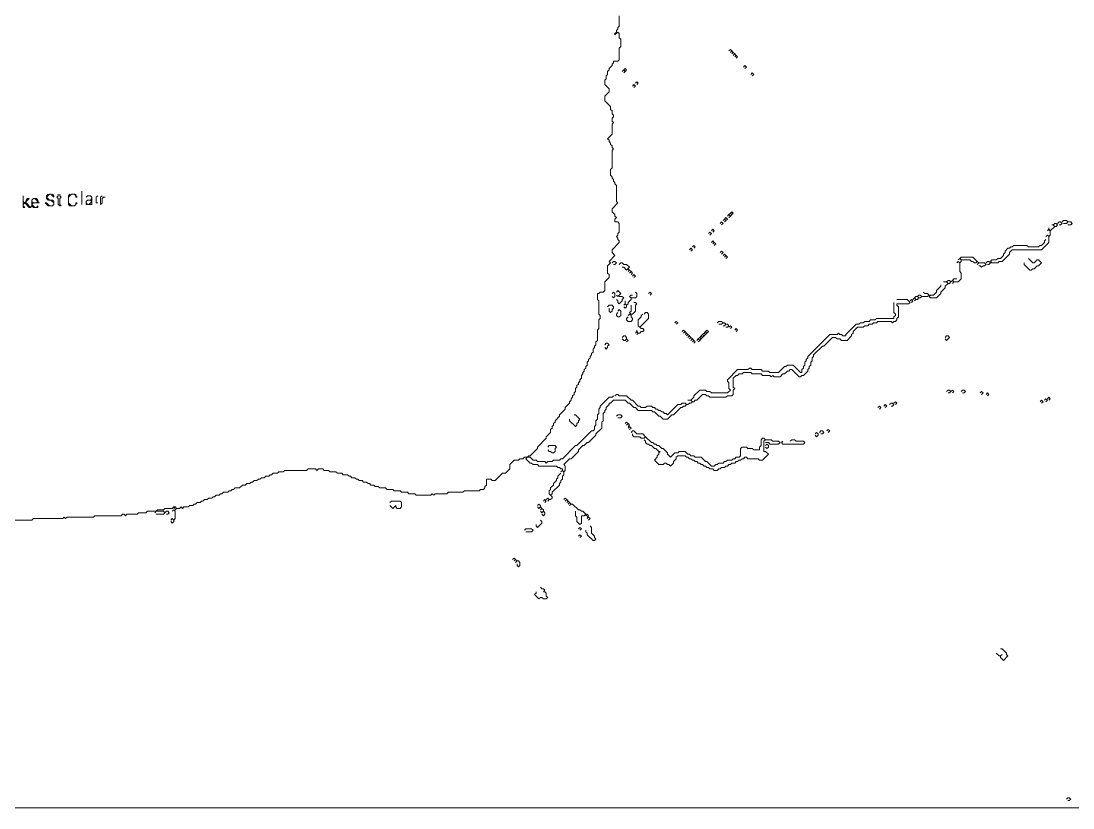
# Model space of a CAD drawing. Header units: metres. Extents: x 0 to 1919, y -1079 to 0.
# Drawn here: x 824 to 1544, y -1079 to -540 of the extents above; entities that cross this region are included whole.
import ezdxf

# ---------------------------------------------------------------- set-up
doc = ezdxf.new("R2010")
doc.units = ezdxf.units.M
doc.layers.add('greeny green lines', color=3, linetype='Continuous')

msp = doc.modelspace()

# ---------------------------------------------------------------- linework, layer by layer
at = {"layer": 'greeny green lines', "lineweight": 20}
for p, q in [((1233, -537), (1233, -544)), ((1232, -546), (1231, -547)), ((1231, -547), (1231, -548)), ((1233, -544), (1232, -545)), ((1232, -545), (1232, -546)), ((1231, -548), (1230, -549)), ((1230, -550), (1232, -548)), ((1230, -549), (1230, -550)), ((1232, -548), (1233, -549)), ((1233, -549), (1233, -552)), ((1233, -552), (1234, -553)), ((1234, -553), (1234, -558)), ((1234, -558), (1233, -559)), ((1233, -559), (1233, -567)), ((1308, -561), (1309, -560)), ((1308, -561), (1309, -560)), ((1309, -560), (1310, -561)), ((1309, -562), (1310, -561)), ((1309, -562), (1310, -561)), ((1310, -561), (1309, -562)), ((1310, -561), (1311, -562)), ((1232, -568), (1229, -568)), ((1229, -568), (1229, -569)), ((1233, -567), (1232, -568)), ((1310, -563), (1311, -562)), ((1310, -563), (1311, -562)), ((1311, -562), (1310, -563)), ((1311, -562), (1312, -563)), ((1311, -564), (1312, -563)), ((1311, -564), (1312, -563)), ((1312, -563), (1311, -564)), ((1312, -563), (1313, -564)), ((1312, -565), (1313, -564)), ((1312, -565), (1313, -564)), ((1313, -564), (1312, -565)), ((1313, -564), (1314, -565)), ((1314, -565), (1313, -566)), ((1226, -574), (1225, -575)), ((1225, -575), (1225, -577)), ((1228, -571), (1226, -573)), ((1226, -573), (1226, -574)), ((1229, -569), (1228, -570)), ((1228, -570), (1228, -571)), ((1235, -575), (1236, -574)), ((1235, -575), (1236, -574)), ((1236, -574), (1237, -573)), ((1236, -574), (1237, -573)), ((1236, -574), (1237, -575)), ((1237, -575), (1236, -576)), ((1237, -573), (1238, -574)), ((1238, -574), (1237, -575)), ((1318, -572), (1319, -571)), ((1318, -572), (1319, -571)), ((1319, -571), (1320, -572)), ((1320, -572), (1319, -573)), ((1323, -577), (1324, -576)), ((1323, -577), (1324, -576)), ((1324, -576), (1325, -577)), ((1224, -580), (1223, -581)), ((1223, -581), (1223, -584)), ((1225, -577), (1224, -578)), ((1224, -578), (1224, -580)), ((1244, -583), (1245, -582)), ((1244, -583), (1245, -582)), ((1245, -582), (1246, -583)), ((1246, -583), (1245, -584)), ((1325, -577), (1324, -578)), ((1223, -584), (1226, -587)), ((1226, -589), (1223, -592)), ((1226, -587), (1226, -589)), ((1242, -585), (1243, -584)), ((1242, -585), (1243, -584)), ((1243, -584), (1244, -585)), ((1244, -585), (1243, -586)), ((1223, -592), (1223, -595)), ((1223, -595), (1227, -599)), ((1227, -599), (1227, -601)), ((1227, -601), (1228, -602)), ((1228, -602), (1228, -604)), ((1228, -604), (1229, -605)), ((1229, -606), (1228, -607)), ((1228, -607), (1228, -609)), ((1228, -609), (1229, -610)), ((1229, -610), (1228, -611)), ((1228, -611), (1228, -618)), ((1229, -605), (1229, -606)), ((1228, -618), (1225, -621)), ((1225, -621), (1226, -622)), ((1226, -622), (1226, -623)), ((1226, -623), (1227, -624)), ((1227, -624), (1227, -625)), ((1227, -625), (1228, -626)), ((1228, -626), (1228, -627)), ((1228, -627), (1229, -628)), ((1229, -628), (1228, -629)), ((1228, -629), (1228, -641)), ((1228, -641), (1227, -642)), ((1227, -642), (1227, -646)), ((1227, -646), (1228, -647)), ((1228, -647), (1228, -648)), ((1228, -648), (1229, -649)), ((1229, -649), (1229, -650)), ((1229, -650), (1230, -651)), ((1230, -651), (1230, -652)), ((1230, -652), (1231, -653)), ((1231, -653), (1231, -664)), ((825, -660), (825, -668)), ((825, -660), (825, -668)), ((827, -664), (829, -662)), ((828, -662), (827, -663)), ((829, -662), (828, -662)), ((832, -662), (831, -663)), ((834, -662), (832, -662)), ((833, -662), (835, -664)), ((833, -662), (835, -664)), ((835, -663), (834, -662)), ((842, -659), (841, -660)), ((841, -661), (843, -659)), ((842, -659), (841, -660)), ((841, -660), (841, -662)), ((843, -663), (841, -661)), ((841, -662), (842, -663)), ((843, -659), (844, -659)), ((844, -659), (846, -661)), ((846, -660), (845, -659)), ((846, -661), (846, -660)), ((849, -660), (848, -661)), ((848, -661), (849, -662)), ((849, -659), (849, -660)), ((849, -659), (849, -660)), ((849, -662), (849, -666)), ((850, -660), (850, -659)), ((851, -661), (850, -660)), ((850, -662), (851, -661)), ((850, -666), (850, -662)), ((857, -659), (856, -660)), ((856, -661), (858, -659)), ((857, -659), (856, -660)), ((856, -660), (856, -666)), ((856, -665), (856, -661)), ((858, -659), (860, -659)), ((860, -659), (861, -660)), ((861, -660), (861, -659)), ((861, -660), (861, -661)), ((862, -661), (861, -660)), ((861, -661), (862, -661)), ((865, -657), (865, -666)), ((865, -657), (865, -666)), ((869, -660), (868, -661)), ((868, -661), (869, -660)), ((869, -660), (868, -661)), ((869, -660), (871, -660)), ((871, -660), (872, -661)), ((872, -661), (871, -660)), ((872, -662), (871, -663)), ((872, -661), (872, -662)), ((872, -666), (872, -661)), ((876, -660), (875, -661)), ((876, -660), (875, -661)), ((875, -661), (875, -665)), ((879, -660), (878, -661)), ((879, -660), (878, -661)), ((878, -661), (878, -666)), ((879, -662), (880, -661)), ((879, -665), (879, -662)), ((880, -661), (881, -661)), ((881, -661), (880, -661)), ((826, -665), (825, -664)), ((825, -666), (826, -665)), ((825, -667), (825, -666)), ((826, -668), (825, -667)), ((825, -668), (826, -668)), ((827, -664), (826, -665)), ((826, -665), (829, -668)), ((827, -663), (827, -664)), ((827, -665), (827, -664)), ((830, -668), (827, -665)), ((829, -668), (830, -668)), ((830, -668), (831, -667)), ((831, -667), (830, -668)), ((831, -663), (831, -667)), ((832, -665), (831, -664)), ((831, -666), (832, -665)), ((833, -668), (831, -666)), ((831, -667), (832, -668)), ((832, -665), (836, -665)), ((834, -665), (832, -665)), ((832, -668), (835, -668)), ((834, -668), (833, -668)), ((835, -664), (834, -665)), ((835, -667), (834, -668)), ((835, -664), (835, -663)), ((836, -665), (835, -664)), ((835, -668), (835, -667)), ((841, -665), (840, -665)), ((840, -665), (842, -667)), ((843, -667), (841, -665)), ((842, -663), (844, -663)), ((842, -667), (845, -667)), ((845, -663), (843, -663)), ((845, -667), (843, -667)), ((844, -663), (846, -665)), ((846, -664), (845, -663)), ((846, -666), (845, -667)), ((845, -667), (846, -666)), ((846, -666), (846, -664)), ((846, -665), (846, -666)), ((849, -666), (850, -667)), ((851, -667), (850, -666)), ((850, -667), (851, -667)), ((858, -667), (856, -665)), ((856, -666), (857, -667)), ((857, -667), (860, -667)), ((860, -667), (858, -667)), ((860, -667), (862, -665)), ((861, -666), (860, -667)), ((862, -665), (861, -665)), ((861, -665), (861, -666)), ((869, -663), (868, -664)), ((868, -664), (869, -663)), ((868, -664), (869, -663)), ((868, -664), (868, -666)), ((869, -666), (868, -665)), ((868, -666), (872, -666)), ((871, -663), (869, -663)), ((869, -663), (871, -663)), ((870, -666), (869, -666)), ((872, -664), (870, -666)), ((871, -663), (872, -664)), ((875, -665), (876, -665)), ((878, -666), (879, -665)), ((1232, -665), (1228, -669)), ((1228, -669), (1228, -671)), ((1231, -664), (1232, -665)), ((1228, -671), (1230, -673)), ((1230, -673), (1230, -674)), ((1230, -674), (1231, -675)), ((1231, -675), (1230, -676)), ((1230, -676), (1230, -678)), ((1304, -677), (1305, -676)), ((1304, -677), (1305, -676)), ((1305, -676), (1306, -675)), ((1305, -676), (1306, -675)), ((1305, -676), (1306, -677)), ((1306, -675), (1307, -676)), ((1307, -676), (1306, -677)), ((1307, -674), (1308, -673)), ((1307, -674), (1308, -673)), ((1308, -673), (1309, -672)), ((1308, -673), (1309, -672)), ((1308, -673), (1309, -674)), ((1309, -674), (1308, -675)), ((1309, -672), (1310, -671)), ((1309, -672), (1310, -671)), ((1309, -672), (1310, -673)), ((1310, -673), (1309, -674)), ((1310, -671), (1311, -672)), ((1311, -672), (1310, -673)), ((1230, -678), (1232, -678)), ((1232, -678), (1233, -679)), ((1233, -679), (1233, -685)), ((1296, -684), (1297, -683)), ((1296, -684), (1297, -683)), ((1297, -683), (1298, -684)), ((1298, -684), (1297, -685)), ((1302, -679), (1303, -678)), ((1302, -679), (1303, -678)), ((1303, -678), (1304, -679)), ((1304, -679), (1303, -680)), ((1306, -677), (1305, -678)), ((1526, -684), (1527, -683)), ((1526, -684), (1527, -683)), ((1527, -683), (1527, -682)), ((1527, -683), (1528, -684)), ((1528, -684), (1527, -683)), ((1531, -681), (1528, -684)), ((1528, -684), (1528, -687)), ((1529, -680), (1530, -680)), ((1529, -680), (1530, -680)), ((1530, -680), (1531, -679)), ((1530, -680), (1531, -679)), ((1530, -680), (1531, -681)), ((1531, -679), (1532, -679)), ((1532, -681), (1531, -681)), ((1532, -679), (1533, -680)), ((1533, -680), (1532, -681)), ((1533, -679), (1534, -678)), ((1533, -679), (1534, -678)), ((1534, -678), (1535, -678)), ((1535, -680), (1534, -680)), ((1535, -678), (1536, -679)), ((1536, -679), (1535, -680)), ((1536, -678), (1537, -677)), ((1536, -678), (1537, -677)), ((1537, -677), (1539, -677)), ((1539, -679), (1537, -679)), ((1539, -677), (1540, -678)), ((1539, -679), (1540, -678)), ((1539, -679), (1540, -678)), ((1540, -678), (1539, -679)), ((1540, -678), (1542, -678)), ((1542, -680), (1540, -680)), ((1542, -678), (1543, -679)), ((1543, -679), (1542, -680)), ((1232, -687), (1231, -688)), ((1231, -688), (1232, -689)), ((1233, -685), (1232, -686)), ((1232, -686), (1232, -687)), ((1232, -689), (1232, -690)), ((1232, -690), (1233, -691)), ((1233, -691), (1233, -692)), ((1294, -686), (1295, -685)), ((1294, -686), (1295, -685)), ((1295, -685), (1296, -686)), ((1296, -686), (1295, -687)), ((1296, -692), (1297, -691)), ((1296, -692), (1297, -691)), ((1297, -691), (1298, -692)), ((1524, -691), (1525, -690)), ((1524, -692), (1524, -691)), ((1525, -688), (1526, -687)), ((1525, -688), (1526, -687)), ((1526, -687), (1527, -688)), ((1527, -688), (1526, -687)), ((1528, -687), (1527, -688)), ((1527, -688), (1527, -692)), ((1233, -692), (1228, -697)), ((1228, -697), (1228, -699)), ((1281, -697), (1282, -696)), ((1281, -697), (1282, -696)), ((1282, -696), (1283, -697)), ((1283, -697), (1282, -698)), ((1283, -695), (1284, -694)), ((1283, -695), (1284, -694)), ((1284, -694), (1285, -695)), ((1285, -695), (1284, -696)), ((1297, -693), (1298, -692)), ((1297, -693), (1298, -692)), ((1298, -692), (1297, -693)), ((1298, -692), (1299, -693)), ((1299, -693), (1298, -694)), ((1302, -699), (1303, -698)), ((1302, -699), (1303, -698)), ((1303, -698), (1304, -699)), ((1497, -698), (1499, -696)), ((1497, -699), (1497, -698)), ((1499, -696), (1500, -696)), ((1500, -696), (1501, -695)), ((1502, -697), (1500, -699)), ((1501, -695), (1502, -695)), ((1502, -695), (1503, -694)), ((1522, -697), (1502, -697)), ((1503, -694), (1512, -694)), ((1512, -694), (1513, -695)), ((1513, -695), (1520, -695)), ((1520, -695), (1521, -694)), ((1521, -694), (1522, -694)), ((1527, -692), (1522, -697)), ((1522, -694), (1524, -692)), ((1230, -701), (1226, -705)), ((1226, -705), (1227, -706)), ((1228, -699), (1230, -701)), ((1228, -706), (1229, -705)), ((1228, -706), (1229, -705)), ((1229, -705), (1230, -705)), ((1230, -705), (1231, -706)), ((1304, -699), (1303, -700)), ((1304, -701), (1305, -700)), ((1304, -701), (1305, -700)), ((1305, -700), (1306, -701)), ((1305, -702), (1306, -701)), ((1305, -702), (1306, -701)), ((1306, -701), (1305, -702)), ((1306, -701), (1307, -702)), ((1307, -702), (1306, -703)), ((1464, -706), (1465, -705)), ((1464, -706), (1465, -705)), ((1465, -704), (1466, -703)), ((1465, -704), (1466, -703)), ((1465, -705), (1466, -706)), ((1466, -706), (1465, -705)), ((1466, -703), (1467, -702)), ((1466, -703), (1467, -702)), ((1466, -703), (1467, -704)), ((1467, -705), (1466, -706)), ((1467, -702), (1475, -702)), ((1467, -704), (1467, -705)), ((1473, -704), (1467, -704)), ((1474, -705), (1473, -704)), ((1475, -705), (1474, -705)), ((1475, -702), (1478, -705)), ((1476, -706), (1475, -705)), ((1477, -706), (1478, -705)), ((1477, -706), (1478, -705)), ((1478, -705), (1477, -706)), ((1478, -705), (1479, -706)), ((1484, -706), (1485, -705)), ((1484, -706), (1485, -705)), ((1485, -705), (1486, -705)), ((1486, -705), (1487, -706)), ((1487, -705), (1488, -704)), ((1488, -706), (1487, -705)), ((1488, -704), (1491, -704)), ((1491, -704), (1492, -703)), ((1492, -703), (1494, -703)), ((1493, -705), (1492, -706)), ((1495, -705), (1493, -705)), ((1494, -703), (1496, -701)), ((1500, -700), (1495, -705)), ((1496, -700), (1497, -699)), ((1496, -701), (1496, -700)), ((1500, -699), (1500, -700)), ((1513, -703), (1516, -706)), ((1513, -703), (1516, -706)), ((1517, -706), (1519, -704)), ((1519, -704), (1520, -704)), ((1520, -704), (1522, -706)), ((1227, -706), (1225, -708)), ((1225, -708), (1225, -713)), ((1230, -707), (1229, -707)), ((1231, -706), (1230, -707)), ((1233, -707), (1234, -706)), ((1233, -707), (1234, -706)), ((1234, -706), (1235, -706)), ((1235, -706), (1236, -707)), ((1236, -709), (1235, -709)), ((1236, -707), (1238, -707)), ((1238, -711), (1236, -709)), ((1238, -707), (1240, -709)), ((1240, -709), (1238, -711)), ((1238, -711), (1239, -710)), ((1238, -711), (1239, -710)), ((1239, -710), (1240, -711)), ((1239, -712), (1240, -711)), ((1239, -712), (1240, -711)), ((1240, -711), (1239, -712)), ((1240, -711), (1241, -712)), ((1240, -713), (1241, -712)), ((1240, -713), (1241, -712)), ((1241, -712), (1240, -713)), ((1241, -712), (1242, -713)), ((1466, -706), (1466, -712)), ((1466, -712), (1467, -713)), ((1477, -706), (1476, -706)), ((1478, -707), (1479, -706)), ((1478, -707), (1479, -706)), ((1479, -706), (1478, -707)), ((1479, -706), (1483, -706)), ((1480, -708), (1479, -708)), ((1481, -709), (1480, -708)), ((1482, -708), (1481, -709)), ((1483, -708), (1482, -708)), ((1483, -706), (1484, -707)), ((1484, -707), (1483, -708)), ((1486, -707), (1485, -707)), ((1487, -706), (1486, -707)), ((1492, -706), (1488, -706)), ((1510, -707), (1510, -706)), ((1514, -711), (1510, -707)), ((1515, -711), (1514, -711)), ((1516, -710), (1515, -711)), ((1516, -706), (1517, -706)), ((1517, -710), (1516, -710)), ((1519, -708), (1517, -710)), ((1520, -708), (1519, -708)), ((1522, -706), (1520, -708)), ((1226, -716), (1223, -719)), ((1223, -719), (1223, -725)), ((1225, -713), (1226, -714)), ((1226, -714), (1226, -716)), ((1242, -713), (1241, -714)), ((1242, -715), (1243, -714)), ((1242, -715), (1243, -714)), ((1243, -714), (1244, -715)), ((1244, -715), (1243, -716)), ((1455, -719), (1457, -719)), ((1455, -719), (1457, -719)), ((1458, -720), (1456, -722)), ((1457, -719), (1458, -718)), ((1457, -719), (1458, -718)), ((1457, -719), (1458, -720)), ((1458, -718), (1459, -718)), ((1459, -720), (1458, -720)), ((1459, -718), (1460, -719)), ((1460, -719), (1459, -720)), ((1460, -719), (1461, -718)), ((1460, -719), (1461, -718)), ((1461, -718), (1462, -717)), ((1461, -718), (1462, -719)), ((1462, -719), (1461, -718)), ((1462, -719), (1461, -720)), ((1462, -717), (1464, -717)), ((1465, -719), (1462, -719)), ((1467, -717), (1465, -719)), ((1467, -713), (1467, -717)), ((1219, -727), (1218, -727)), ((1218, -727), (1218, -731)), ((1220, -726), (1219, -727)), ((1222, -726), (1220, -726)), ((1223, -725), (1222, -726)), ((1228, -727), (1229, -726)), ((1228, -727), (1229, -726)), ((1229, -726), (1230, -727)), ((1230, -727), (1230, -729)), ((1231, -726), (1232, -725)), ((1231, -726), (1232, -725)), ((1232, -725), (1234, -727)), ((1234, -727), (1232, -729)), ((1244, -726), (1245, -727)), ((1244, -726), (1245, -727)), ((1245, -727), (1245, -729)), ((1253, -727), (1254, -726)), ((1253, -727), (1254, -726)), ((1254, -726), (1255, -727)), ((1255, -727), (1254, -728)), ((1441, -726), (1442, -727)), ((1441, -726), (1442, -727)), ((1442, -727), (1444, -727)), ((1444, -727), (1445, -728)), ((1448, -728), (1450, -726)), ((1450, -725), (1453, -722)), ((1450, -726), (1450, -725)), ((1453, -727), (1450, -730)), ((1453, -722), (1453, -721)), ((1456, -723), (1453, -726)), ((1453, -726), (1453, -727)), ((1456, -722), (1456, -723)), ((1218, -731), (1219, -732)), ((1219, -732), (1219, -741)), ((1229, -730), (1228, -729)), ((1230, -729), (1229, -730)), ((1232, -729), (1231, -728)), ((1232, -732), (1231, -731)), ((1232, -733), (1232, -732)), ((1233, -734), (1232, -733)), ((1233, -729), (1235, -729)), ((1233, -729), (1235, -729)), ((1235, -732), (1233, -734)), ((1235, -729), (1236, -730)), ((1236, -730), (1235, -731)), ((1235, -731), (1235, -732)), ((1236, -735), (1237, -734)), ((1236, -735), (1237, -734)), ((1237, -734), (1237, -732)), ((1237, -734), (1238, -735)), ((1238, -735), (1237, -734)), ((1239, -734), (1238, -735)), ((1241, -731), (1239, -733)), ((1239, -733), (1239, -734)), ((1240, -729), (1241, -728)), ((1240, -729), (1241, -730)), ((1240, -729), (1241, -730)), ((1241, -730), (1240, -729)), ((1241, -728), (1242, -728)), ((1241, -730), (1241, -731)), ((1244, -730), (1241, -730)), ((1243, -733), (1244, -733)), ((1243, -733), (1244, -733)), ((1245, -729), (1244, -730)), ((1244, -733), (1245, -734)), ((1245, -734), (1244, -735)), ((1421, -740), (1421, -733)), ((1423, -731), (1430, -731)), ((1423, -731), (1430, -731)), ((1431, -734), (1423, -734)), ((1423, -734), (1423, -735)), ((1430, -731), (1432, -733)), ((1432, -733), (1431, -734)), ((1432, -732), (1433, -731)), ((1432, -732), (1433, -731)), ((1433, -731), (1434, -732)), ((1434, -732), (1433, -733)), ((1434, -731), (1435, -730)), ((1434, -731), (1435, -730)), ((1435, -730), (1436, -729)), ((1435, -730), (1436, -729)), ((1435, -730), (1436, -731)), ((1436, -731), (1435, -732)), ((1436, -729), (1437, -729)), ((1437, -731), (1436, -731)), ((1437, -729), (1438, -728)), ((1437, -729), (1438, -728)), ((1437, -729), (1438, -730)), ((1438, -730), (1437, -731)), ((1438, -728), (1439, -728)), ((1439, -730), (1438, -730)), ((1439, -728), (1440, -729)), ((1440, -729), (1439, -728)), ((1440, -729), (1439, -730)), ((1444, -729), (1440, -729)), ((1445, -728), (1444, -729)), ((1445, -729), (1446, -728)), ((1446, -730), (1445, -729)), ((1446, -728), (1448, -728)), ((1450, -730), (1446, -730)), ((1219, -741), (1220, -742)), ((1225, -736), (1226, -735)), ((1225, -736), (1226, -735)), ((1226, -735), (1228, -735)), ((1226, -739), (1226, -737)), ((1227, -740), (1226, -739)), ((1228, -739), (1227, -740)), ((1228, -735), (1229, -736)), ((1229, -737), (1228, -738)), ((1228, -738), (1228, -739)), ((1229, -736), (1229, -737)), ((1231, -741), (1232, -740)), ((1231, -742), (1231, -741)), ((1232, -739), (1233, -738)), ((1232, -739), (1233, -738)), ((1233, -738), (1234, -739)), ((1234, -739), (1234, -742)), ((1237, -737), (1236, -736)), ((1238, -736), (1237, -737)), ((1238, -735), (1238, -736)), ((1239, -742), (1240, -741)), ((1239, -742), (1240, -741)), ((1240, -740), (1241, -739)), ((1241, -741), (1240, -740)), ((1240, -741), (1241, -742)), ((1241, -739), (1241, -735)), ((1242, -741), (1241, -741)), ((1244, -739), (1242, -741)), ((1244, -735), (1244, -739)), ((1248, -742), (1249, -741)), ((1250, -741), (1251, -740)), ((1250, -741), (1251, -740)), ((1251, -740), (1252, -740)), ((1252, -740), (1253, -741)), ((1253, -741), (1253, -744)), ((1422, -741), (1421, -740)), ((1422, -742), (1422, -741)), ((1423, -735), (1424, -736)), ((1424, -736), (1424, -743)), ((1220, -744), (1219, -745)), ((1219, -745), (1219, -751)), ((1220, -742), (1220, -744)), ((1232, -743), (1231, -742)), ((1233, -743), (1232, -743)), ((1234, -742), (1233, -743)), ((1238, -744), (1239, -743)), ((1238, -745), (1238, -744)), ((1239, -746), (1238, -745)), ((1241, -746), (1239, -746)), ((1241, -742), (1241, -743)), ((1241, -743), (1242, -744)), ((1242, -745), (1241, -746)), ((1242, -744), (1242, -745)), ((1246, -745), (1248, -743)), ((1246, -749), (1246, -745)), ((1253, -744), (1247, -750)), ((1248, -743), (1248, -742)), ((1271, -747), (1272, -746)), ((1271, -747), (1272, -746)), ((1272, -746), (1273, -747)), ((1273, -747), (1272, -748)), ((1300, -747), (1301, -746)), ((1300, -747), (1301, -746)), ((1301, -746), (1303, -746)), ((1303, -748), (1301, -748)), ((1303, -746), (1304, -747)), ((1303, -748), (1304, -747)), ((1303, -748), (1304, -747)), ((1304, -747), (1303, -748)), ((1304, -747), (1305, -747)), ((1305, -747), (1306, -748)), ((1305, -749), (1306, -748)), ((1305, -749), (1306, -748)), ((1306, -748), (1305, -749)), ((1306, -748), (1307, -748)), ((1307, -748), (1308, -749)), ((1388, -755), (1395, -748)), ((1395, -748), (1397, -748)), ((1397, -748), (1398, -747)), ((1398, -747), (1400, -747)), ((1400, -747), (1401, -746)), ((1401, -746), (1404, -746)), ((1404, -748), (1403, -749)), ((1404, -746), (1405, -745)), ((1406, -748), (1404, -748)), ((1405, -745), (1408, -745)), ((1407, -747), (1406, -748)), ((1409, -747), (1407, -747)), ((1408, -745), (1409, -744)), ((1409, -744), (1421, -744)), ((1410, -746), (1409, -747)), ((1419, -746), (1410, -746)), ((1420, -747), (1419, -746)), ((1421, -746), (1420, -747)), ((1421, -743), (1422, -742)), ((1421, -744), (1421, -743)), ((1422, -746), (1421, -746)), ((1423, -745), (1422, -746)), ((1424, -743), (1423, -744)), ((1423, -744), (1423, -745)), ((1219, -751), (1218, -752)), ((1218, -752), (1218, -759)), ((1235, -757), (1236, -756)), ((1235, -757), (1236, -756)), ((1236, -756), (1237, -756)), ((1237, -756), (1238, -757)), ((1244, -754), (1245, -753)), ((1244, -754), (1245, -753)), ((1245, -753), (1245, -752)), ((1245, -753), (1246, -754)), ((1246, -754), (1245, -753)), ((1246, -754), (1245, -755)), ((1247, -750), (1246, -749)), ((1247, -754), (1246, -754)), ((1247, -750), (1248, -751)), ((1247, -750), (1248, -751)), ((1248, -753), (1247, -754)), ((1248, -751), (1249, -751)), ((1249, -753), (1248, -753)), ((1249, -751), (1250, -752)), ((1250, -752), (1249, -753)), ((1276, -753), (1277, -752)), ((1276, -753), (1277, -752)), ((1277, -752), (1278, -753)), ((1277, -754), (1278, -753)), ((1277, -754), (1278, -753)), ((1278, -753), (1277, -754)), ((1278, -753), (1279, -754)), ((1278, -755), (1279, -754)), ((1278, -755), (1279, -754)), ((1279, -754), (1278, -755)), ((1279, -754), (1280, -755)), ((1279, -756), (1280, -755)), ((1279, -756), (1280, -755)), ((1280, -755), (1279, -756)), ((1280, -755), (1281, -756)), ((1280, -757), (1281, -756)), ((1280, -757), (1281, -756)), ((1281, -756), (1280, -757)), ((1281, -756), (1282, -757)), ((1288, -757), (1289, -756)), ((1288, -757), (1289, -756)), ((1289, -756), (1290, -755)), ((1289, -756), (1290, -755)), ((1289, -756), (1290, -757)), ((1290, -755), (1291, -754)), ((1290, -755), (1291, -754)), ((1290, -755), (1291, -756)), ((1291, -756), (1290, -757)), ((1291, -754), (1292, -753)), ((1291, -754), (1292, -753)), ((1291, -754), (1292, -755)), ((1292, -755), (1291, -756)), ((1292, -753), (1293, -752)), ((1292, -753), (1293, -752)), ((1292, -753), (1293, -754)), ((1293, -754), (1292, -755)), ((1293, -752), (1294, -753)), ((1294, -753), (1293, -754)), ((1305, -749), (1304, -749)), ((1307, -750), (1306, -750)), ((1308, -749), (1307, -750)), ((1308, -750), (1309, -749)), ((1308, -750), (1309, -749)), ((1309, -749), (1310, -750)), ((1310, -750), (1309, -751)), ((1312, -752), (1313, -751)), ((1312, -752), (1313, -751)), ((1313, -751), (1314, -752)), ((1314, -752), (1313, -753)), ((1362, -770), (1377, -755)), ((1377, -755), (1382, -755)), ((1382, -755), (1383, -754)), ((1383, -754), (1384, -755)), ((1384, -755), (1385, -755)), ((1385, -755), (1386, -756)), ((1386, -756), (1388, -756)), ((1388, -756), (1388, -755)), ((1392, -756), (1389, -759)), ((1393, -754), (1392, -755)), ((1392, -755), (1392, -756)), ((1396, -750), (1393, -753)), ((1393, -753), (1393, -754)), ((1400, -750), (1396, -750)), ((1401, -749), (1400, -750)), ((1403, -749), (1401, -749)), ((1456, -757), (1457, -756)), ((1456, -757), (1457, -756)), ((1457, -756), (1458, -756)), ((1458, -756), (1459, -757)), ((1217, -762), (1216, -763)), ((1216, -763), (1216, -764)), ((1218, -759), (1217, -760)), ((1217, -760), (1217, -762)), ((1223, -762), (1224, -761)), ((1223, -762), (1224, -761)), ((1224, -761), (1225, -761)), ((1225, -761), (1226, -762)), ((1226, -762), (1225, -763)), ((1225, -763), (1225, -764)), ((1236, -759), (1235, -758)), ((1237, -759), (1236, -759)), ((1237, -759), (1238, -758)), ((1237, -759), (1238, -758)), ((1238, -758), (1237, -759)), ((1238, -757), (1238, -758)), ((1238, -758), (1239, -759)), ((1239, -759), (1238, -760)), ((1281, -758), (1282, -757)), ((1281, -758), (1282, -757)), ((1282, -757), (1281, -758)), ((1282, -757), (1283, -758)), ((1282, -759), (1283, -758)), ((1282, -759), (1283, -758)), ((1283, -758), (1282, -759)), ((1283, -758), (1284, -759)), ((1283, -760), (1284, -759)), ((1283, -760), (1284, -759)), ((1284, -759), (1283, -760)), ((1284, -759), (1285, -760)), ((1285, -760), (1284, -761)), ((1286, -759), (1287, -758)), ((1286, -759), (1287, -758)), ((1287, -758), (1288, -757)), ((1287, -758), (1288, -757)), ((1287, -758), (1288, -759)), ((1288, -759), (1287, -760)), ((1288, -757), (1289, -758)), ((1289, -758), (1288, -759)), ((1290, -757), (1289, -758)), ((1372, -763), (1366, -769)), ((1373, -763), (1372, -763)), ((1379, -757), (1373, -763)), ((1381, -757), (1379, -757)), ((1382, -758), (1381, -757)), ((1384, -758), (1382, -758)), ((1385, -759), (1384, -758)), ((1389, -759), (1385, -759)), ((1457, -759), (1456, -758)), ((1459, -757), (1457, -759)), ((1214, -769), (1213, -770)), ((1213, -770), (1213, -771)), ((1215, -767), (1214, -768)), ((1214, -768), (1214, -769)), ((1216, -764), (1215, -765)), ((1215, -765), (1215, -767)), ((1224, -765), (1223, -764)), ((1225, -764), (1224, -765)), ((1362, -771), (1362, -770)), ((1366, -770), (1365, -771)), ((1366, -769), (1366, -770)), ((1211, -776), (1210, -777)), ((1210, -777), (1210, -778)), ((1212, -773), (1211, -774)), ((1211, -774), (1211, -776)), ((1213, -771), (1212, -772)), ((1212, -772), (1212, -773)), ((1342, -781), (1346, -777)), ((1346, -777), (1347, -777)), ((1347, -777), (1348, -776)), ((1348, -776), (1352, -776)), ((1352, -776), (1357, -781)), ((1359, -777), (1360, -776)), ((1359, -778), (1359, -777)), ((1360, -774), (1361, -773)), ((1360, -776), (1360, -774)), ((1361, -772), (1362, -771)), ((1361, -773), (1361, -772)), ((1364, -776), (1363, -777)), ((1363, -777), (1363, -778)), ((1365, -773), (1364, -774)), ((1364, -774), (1364, -776)), ((1365, -771), (1365, -773)), ((1208, -782), (1207, -783)), ((1207, -783), (1207, -785)), ((1209, -780), (1208, -781)), ((1208, -781), (1208, -782)), ((1210, -778), (1209, -779)), ((1209, -779), (1209, -780)), ((1307, -786), (1314, -779)), ((1313, -783), (1311, -785)), ((1314, -783), (1313, -783)), ((1314, -779), (1321, -779)), ((1315, -782), (1314, -783)), ((1317, -782), (1315, -782)), ((1318, -781), (1317, -782)), ((1323, -781), (1318, -781)), ((1321, -779), (1322, -778)), ((1322, -778), (1323, -778)), ((1323, -778), (1324, -779)), ((1324, -782), (1323, -781)), ((1324, -779), (1330, -779)), ((1330, -782), (1324, -782)), ((1330, -779), (1331, -780)), ((1331, -783), (1330, -782)), ((1331, -780), (1335, -780)), ((1336, -783), (1331, -783)), ((1335, -780), (1336, -781)), ((1336, -781), (1342, -781)), ((1337, -784), (1336, -783)), ((1338, -783), (1337, -784)), ((1339, -784), (1338, -783)), ((1343, -784), (1339, -784)), ((1345, -782), (1343, -784)), ((1346, -782), (1345, -782)), ((1348, -780), (1346, -782)), ((1349, -780), (1348, -780)), ((1350, -779), (1349, -780)), ((1351, -779), (1350, -779)), ((1356, -784), (1351, -779)), ((1357, -784), (1356, -784)), ((1357, -781), (1358, -781)), ((1358, -783), (1357, -784)), ((1358, -779), (1359, -778)), ((1358, -781), (1358, -779)), ((1359, -783), (1358, -783)), ((1362, -780), (1359, -783)), ((1363, -778), (1362, -779)), ((1362, -779), (1362, -780)), ((1204, -791), (1203, -792)), ((1203, -792), (1203, -794)), ((1205, -789), (1204, -790)), ((1204, -790), (1204, -791)), ((1206, -787), (1205, -788)), ((1205, -788), (1205, -789)), ((1207, -785), (1206, -786)), ((1206, -786), (1206, -787)), ((1307, -787), (1307, -786)), ((1308, -788), (1307, -787)), ((1308, -792), (1308, -788)), ((1309, -793), (1308, -792)), ((1311, -785), (1311, -791)), ((1311, -791), (1312, -792)), ((1312, -792), (1311, -793)), ((1201, -798), (1200, -799)), ((1200, -799), (1200, -800)), ((1202, -796), (1201, -797)), ((1201, -797), (1201, -798)), ((1203, -794), (1202, -795)), ((1202, -795), (1202, -796)), ((1220, -804), (1226, -798)), ((1226, -798), (1228, -798)), ((1228, -798), (1229, -797)), ((1230, -797), (1231, -796)), ((1230, -797), (1231, -796)), ((1231, -796), (1232, -796)), ((1232, -796), (1233, -797)), ((1233, -797), (1238, -797)), ((1238, -797), (1241, -800)), ((1282, -800), (1284, -798)), ((1284, -797), (1288, -793)), ((1284, -798), (1284, -797)), ((1290, -796), (1286, -800)), ((1288, -793), (1292, -793)), ((1292, -796), (1290, -796)), ((1292, -793), (1293, -794)), ((1293, -797), (1292, -796)), ((1293, -794), (1295, -794)), ((1294, -797), (1293, -797)), ((1295, -798), (1294, -797)), ((1295, -794), (1296, -795)), ((1306, -798), (1295, -798)), ((1296, -795), (1307, -795)), ((1307, -797), (1306, -798)), ((1307, -795), (1309, -793)), ((1310, -797), (1307, -797)), ((1311, -796), (1310, -797)), ((1311, -793), (1311, -796)), ((1457, -794), (1458, -793)), ((1457, -794), (1458, -793)), ((1458, -793), (1459, -793)), ((1459, -795), (1458, -795)), ((1459, -793), (1460, -794)), ((1460, -794), (1459, -795)), ((1460, -794), (1461, -793)), ((1460, -794), (1461, -793)), ((1461, -793), (1462, -794)), ((1462, -794), (1461, -795)), ((1467, -794), (1468, -793)), ((1467, -794), (1468, -793)), ((1468, -793), (1469, -793)), ((1469, -795), (1468, -795)), ((1469, -793), (1470, -794)), ((1470, -794), (1469, -795)), ((1480, -795), (1481, -794)), ((1480, -795), (1481, -794)), ((1481, -794), (1482, -795)), ((1482, -795), (1481, -796)), ((1484, -796), (1485, -795)), ((1484, -796), (1485, -795)), ((1485, -795), (1486, -796)), ((1486, -796), (1485, -797)), ((1524, -800), (1525, -799)), ((1524, -800), (1525, -799)), ((1525, -799), (1526, -800)), ((1526, -799), (1527, -798)), ((1526, -799), (1527, -798)), ((1527, -798), (1528, -799)), ((1528, -799), (1527, -800)), ((1196, -806), (1192, -810)), ((1199, -802), (1196, -805)), ((1196, -805), (1196, -806)), ((1200, -800), (1199, -801)), ((1199, -801), (1199, -802)), ((1219, -806), (1220, -805)), ((1219, -809), (1219, -806)), ((1220, -805), (1220, -804)), ((1224, -806), (1223, -807)), ((1226, -803), (1224, -805)), ((1224, -805), (1224, -806)), ((1227, -802), (1226, -802)), ((1226, -802), (1226, -803)), ((1229, -800), (1227, -802)), ((1237, -800), (1229, -800)), ((1239, -802), (1237, -800)), ((1240, -802), (1239, -802)), ((1243, -805), (1240, -802)), ((1241, -800), (1242, -800)), ((1242, -800), (1246, -804)), ((1244, -805), (1243, -805)), ((1246, -807), (1244, -805)), ((1246, -804), (1247, -804)), ((1247, -804), (1248, -805)), ((1248, -805), (1251, -805)), ((1251, -805), (1252, -804)), ((1252, -804), (1255, -804)), ((1255, -804), (1256, -805)), ((1256, -805), (1257, -805)), ((1257, -805), (1258, -806)), ((1258, -806), (1259, -806)), ((1259, -806), (1260, -807)), ((1266, -810), (1273, -803)), ((1275, -805), (1270, -810)), ((1273, -803), (1275, -803)), ((1275, -803), (1276, -802)), ((1276, -805), (1275, -805)), ((1276, -802), (1278, -802)), ((1277, -804), (1276, -805)), ((1278, -804), (1277, -804)), ((1279, -803), (1278, -802)), ((1278, -802), (1279, -803)), ((1279, -803), (1278, -804)), ((1280, -803), (1279, -803)), ((1280, -800), (1282, -800)), ((1280, -800), (1282, -800)), ((1281, -802), (1280, -803)), ((1282, -802), (1281, -802)), ((1282, -800), (1283, -801)), ((1283, -801), (1282, -800)), ((1283, -801), (1282, -802)), ((1284, -801), (1283, -801)), ((1285, -800), (1284, -801)), ((1286, -800), (1285, -800)), ((1410, -805), (1411, -804)), ((1410, -805), (1411, -804)), ((1411, -804), (1412, -805)), ((1412, -805), (1411, -806)), ((1414, -804), (1415, -803)), ((1414, -804), (1415, -803)), ((1415, -803), (1416, -804)), ((1416, -804), (1415, -805)), ((1418, -803), (1419, -802)), ((1418, -803), (1419, -802)), ((1419, -802), (1420, -802)), ((1420, -804), (1419, -804)), ((1420, -802), (1421, -803)), ((1421, -803), (1420, -804)), ((1421, -802), (1422, -801)), ((1421, -802), (1422, -801)), ((1422, -801), (1423, -802)), ((1423, -802), (1422, -803)), ((1521, -801), (1522, -800)), ((1521, -801), (1522, -800)), ((1522, -800), (1523, -801)), ((1523, -801), (1522, -802)), ((1526, -800), (1525, -801)), ((1192, -811), (1189, -814)), ((1192, -810), (1192, -811)), ((1199, -814), (1199, -813)), ((1202, -810), (1203, -810)), ((1202, -810), (1203, -810)), ((1203, -810), (1206, -813)), ((1206, -813), (1205, -814)), ((1217, -814), (1218, -813)), ((1218, -810), (1219, -809)), ((1218, -813), (1218, -810)), ((1223, -808), (1222, -809)), ((1222, -809), (1222, -814)), ((1223, -807), (1223, -808)), ((1231, -811), (1232, -810)), ((1231, -811), (1232, -810)), ((1232, -810), (1234, -810)), ((1234, -812), (1232, -812)), ((1234, -810), (1235, -811)), ((1235, -811), (1234, -812)), ((1255, -807), (1246, -807)), ((1256, -808), (1255, -807)), ((1257, -808), (1256, -808)), ((1260, -811), (1257, -808)), ((1260, -807), (1261, -807)), ((1261, -811), (1260, -811)), ((1261, -807), (1262, -808)), ((1263, -813), (1261, -811)), ((1262, -808), (1263, -808)), ((1263, -808), (1264, -809)), ((1266, -813), (1263, -813)), ((1264, -809), (1265, -809)), ((1265, -809), (1266, -810)), ((1269, -810), (1266, -813)), ((1270, -810), (1269, -810)), ((1187, -819), (1186, -820)), ((1186, -820), (1186, -822)), ((1188, -817), (1187, -818)), ((1187, -818), (1187, -819)), ((1189, -815), (1188, -816)), ((1188, -816), (1188, -817)), ((1189, -814), (1189, -815)), ((1203, -818), (1199, -814)), ((1204, -817), (1203, -818)), ((1205, -815), (1204, -816)), ((1204, -816), (1204, -817)), ((1205, -814), (1205, -815)), ((1215, -821), (1216, -820)), ((1216, -818), (1217, -817)), ((1216, -820), (1216, -818)), ((1217, -817), (1217, -814)), ((1221, -819), (1217, -823)), ((1222, -814), (1221, -815)), ((1221, -815), (1221, -819)), ((1237, -816), (1238, -815)), ((1237, -816), (1238, -815)), ((1238, -815), (1239, -816)), ((1238, -817), (1239, -816)), ((1238, -817), (1239, -816)), ((1239, -816), (1238, -817)), ((1239, -816), (1240, -817)), ((1240, -817), (1239, -818)), ((1239, -819), (1240, -818)), ((1239, -819), (1240, -818)), ((1240, -818), (1241, -819)), ((1241, -819), (1240, -820)), ((1375, -821), (1376, -820)), ((1375, -821), (1376, -820)), ((1376, -820), (1377, -821)), ((1183, -826), (1177, -832)), ((1186, -822), (1183, -825)), ((1183, -825), (1183, -826)), ((1204, -831), (1214, -821)), ((1217, -824), (1212, -829)), ((1214, -821), (1215, -821)), ((1217, -823), (1217, -824)), ((1241, -822), (1242, -821)), ((1241, -822), (1242, -821)), ((1242, -821), (1243, -821)), ((1242, -824), (1242, -823)), ((1243, -825), (1242, -824)), ((1243, -821), (1245, -823)), ((1247, -825), (1243, -825)), ((1245, -823), (1249, -823)), ((1248, -826), (1247, -825)), ((1250, -826), (1248, -826)), ((1249, -823), (1251, -825)), ((1250, -826), (1251, -825)), ((1250, -826), (1251, -825)), ((1251, -825), (1250, -826)), ((1251, -828), (1250, -827)), ((1251, -825), (1255, -829)), ((1251, -829), (1251, -828)), ((1330, -827), (1331, -826)), ((1330, -831), (1330, -827)), ((1331, -826), (1332, -826)), ((1332, -826), (1333, -827)), ((1332, -828), (1333, -827)), ((1332, -828), (1333, -827)), ((1333, -827), (1332, -828)), ((1332, -828), (1332, -835)), ((1333, -827), (1337, -827)), ((1337, -827), (1338, -828)), ((1338, -828), (1342, -828)), ((1342, -828), (1343, -829)), ((1344, -829), (1345, -828)), ((1350, -828), (1351, -827)), ((1350, -828), (1351, -827)), ((1351, -827), (1353, -827)), ((1353, -827), (1354, -828)), ((1354, -828), (1359, -828)), ((1359, -828), (1360, -829)), ((1367, -823), (1368, -822)), ((1367, -823), (1368, -822)), ((1368, -825), (1367, -824)), ((1368, -822), (1369, -823)), ((1369, -824), (1368, -825)), ((1369, -823), (1369, -824)), ((1370, -822), (1371, -821)), ((1370, -822), (1371, -821)), ((1371, -821), (1372, -821)), ((1372, -823), (1371, -823)), ((1372, -821), (1373, -822)), ((1373, -822), (1372, -823)), ((1377, -821), (1376, -822)), ((1177, -833), (1172, -838)), ((1177, -832), (1177, -833)), ((1184, -832), (1185, -831)), ((1184, -832), (1185, -831)), ((1185, -835), (1184, -834)), ((1185, -831), (1189, -831)), ((1186, -835), (1185, -835)), ((1187, -836), (1186, -835)), ((1189, -835), (1188, -836)), ((1189, -831), (1190, -832)), ((1190, -832), (1189, -833)), ((1189, -833), (1189, -835)), ((1194, -840), (1203, -831)), ((1205, -835), (1200, -840)), ((1203, -831), (1204, -831)), ((1208, -831), (1205, -834)), ((1205, -834), (1205, -835)), ((1209, -831), (1208, -831)), ((1211, -829), (1209, -831)), ((1212, -829), (1211, -829)), ((1252, -830), (1251, -829)), ((1253, -830), (1252, -830)), ((1254, -831), (1253, -830)), ((1255, -831), (1254, -831)), ((1255, -829), (1256, -829)), ((1257, -833), (1255, -831)), ((1256, -829), (1257, -830)), ((1257, -830), (1258, -830)), ((1258, -833), (1257, -833)), ((1258, -830), (1259, -831)), ((1260, -835), (1258, -833)), ((1259, -831), (1260, -831)), ((1260, -831), (1262, -833)), ((1260, -836), (1261, -835)), ((1261, -835), (1260, -835)), ((1262, -833), (1263, -833)), ((1263, -833), (1266, -836)), ((1273, -836), (1274, -835)), ((1274, -835), (1278, -835)), ((1278, -835), (1280, -837)), ((1316, -833), (1317, -832)), ((1316, -838), (1316, -833)), ((1317, -832), (1320, -832)), ((1320, -832), (1321, -833)), ((1321, -833), (1324, -833)), ((1324, -833), (1325, -834)), ((1325, -834), (1329, -834)), ((1329, -832), (1330, -831)), ((1329, -834), (1329, -832)), ((1332, -835), (1333, -835)), ((1335, -829), (1333, -829)), ((1333, -831), (1334, -830)), ((1333, -831), (1334, -830)), ((1334, -833), (1333, -832)), ((1333, -835), (1335, -837)), ((1334, -830), (1335, -831)), ((1335, -832), (1334, -833)), ((1336, -830), (1335, -829)), ((1335, -831), (1335, -832)), ((1342, -830), (1336, -830)), ((1343, -829), (1342, -830)), ((1345, -830), (1344, -829)), ((1359, -830), (1345, -830)), ((1360, -829), (1359, -830)), ((1161, -841), (1158, -844)), ((1164, -841), (1161, -841)), ((1165, -840), (1164, -841)), ((1167, -840), (1165, -840)), ((1168, -839), (1167, -840)), ((1170, -839), (1168, -839)), ((1169, -840), (1170, -839)), ((1172, -843), (1169, -840)), ((1171, -838), (1170, -839)), ((1170, -839), (1172, -839)), ((1172, -838), (1171, -838)), ((1172, -839), (1174, -841)), ((1174, -841), (1176, -841)), ((1176, -841), (1177, -842)), ((1177, -842), (1182, -842)), ((1182, -842), (1183, -843)), ((1183, -843), (1184, -842)), ((1184, -842), (1187, -842)), ((1188, -836), (1187, -836)), ((1187, -842), (1188, -841)), ((1188, -841), (1192, -841)), ((1192, -841), (1193, -840)), ((1193, -840), (1194, -840)), ((1199, -840), (1195, -844)), ((1200, -840), (1199, -840)), ((1257, -841), (1259, -839)), ((1260, -844), (1257, -841)), ((1259, -838), (1260, -837)), ((1259, -839), (1259, -838)), ((1260, -837), (1260, -836)), ((1266, -836), (1266, -837)), ((1266, -837), (1268, -839)), ((1268, -839), (1271, -836)), ((1272, -840), (1270, -842)), ((1270, -842), (1270, -843)), ((1271, -836), (1273, -836)), ((1273, -838), (1272, -839)), ((1272, -839), (1272, -840)), ((1278, -838), (1273, -838)), ((1279, -839), (1278, -838)), ((1280, -839), (1279, -839)), ((1280, -837), (1281, -837)), ((1281, -840), (1280, -839)), ((1281, -837), (1282, -838)), ((1282, -840), (1281, -840)), ((1282, -838), (1284, -838)), ((1283, -841), (1282, -840)), ((1284, -841), (1283, -841)), ((1284, -838), (1285, -839)), ((1285, -842), (1284, -841)), ((1285, -839), (1289, -839)), ((1286, -842), (1285, -842)), ((1287, -843), (1286, -842)), ((1289, -839), (1292, -842)), ((1292, -842), (1293, -842)), ((1293, -842), (1296, -845)), ((1304, -843), (1305, -842)), ((1305, -842), (1306, -842)), ((1306, -842), (1307, -841)), ((1307, -841), (1310, -841)), ((1310, -841), (1311, -840)), ((1311, -840), (1312, -840)), ((1312, -840), (1313, -839)), ((1313, -842), (1312, -843)), ((1313, -839), (1315, -839)), ((1314, -842), (1313, -842)), ((1315, -841), (1314, -842)), ((1315, -839), (1316, -838)), ((1316, -841), (1315, -841)), ((1317, -840), (1316, -841)), ((1318, -840), (1317, -840)), ((1319, -839), (1318, -840)), ((1320, -839), (1319, -839)), ((1321, -840), (1320, -839)), ((1328, -840), (1321, -840)), ((1329, -841), (1328, -840)), ((1331, -841), (1329, -841)), ((1335, -837), (1331, -841)), ((1000, -849), (999, -850)), ((1003, -849), (1000, -849)), ((1004, -848), (1003, -849)), ((1019, -848), (1004, -848)), ((1020, -847), (1019, -848)), ((1025, -847), (1020, -847)), ((1026, -848), (1025, -847)), ((1027, -847), (1026, -848)), ((1030, -847), (1027, -847)), ((1031, -848), (1030, -847)), ((1034, -848), (1031, -848)), ((1035, -849), (1034, -848)), ((1039, -849), (1035, -849)), ((1040, -850), (1039, -849)), ((1158, -847), (1155, -850)), ((1158, -844), (1158, -847)), ((1173, -843), (1172, -843)), ((1174, -844), (1173, -843)), ((1177, -844), (1174, -844)), ((1178, -845), (1177, -844)), ((1190, -845), (1178, -845)), ((1191, -846), (1190, -845)), ((1192, -846), (1191, -846)), ((1193, -847), (1192, -846)), ((1194, -847), (1193, -847)), ((1193, -849), (1194, -848)), ((1193, -849), (1194, -848)), ((1194, -848), (1194, -847)), ((1194, -848), (1195, -849)), ((1195, -849), (1194, -848)), ((1195, -844), (1196, -845)), ((1196, -848), (1195, -849)), ((1195, -849), (1195, -851)), ((1196, -845), (1196, -848)), ((1263, -844), (1260, -844)), ((1264, -843), (1263, -844)), ((1265, -843), (1264, -843)), ((1266, -844), (1265, -843)), ((1267, -844), (1266, -844)), ((1268, -845), (1267, -844)), ((1270, -843), (1268, -845)), ((1288, -843), (1287, -843)), ((1289, -844), (1288, -843)), ((1290, -844), (1289, -844)), ((1291, -845), (1290, -844)), ((1292, -845), (1291, -845)), ((1293, -846), (1292, -845)), ((1294, -846), (1293, -846)), ((1295, -847), (1294, -846)), ((1297, -847), (1295, -847)), ((1296, -845), (1298, -845)), ((1298, -848), (1297, -847)), ((1298, -845), (1299, -844)), ((1300, -848), (1298, -848)), ((1299, -844), (1300, -844)), ((1300, -844), (1301, -843)), ((1301, -847), (1300, -848)), ((1301, -843), (1304, -843)), ((1302, -847), (1301, -847)), ((1303, -846), (1302, -847)), ((1305, -846), (1303, -846)), ((1306, -845), (1305, -846)), ((1307, -845), (1306, -845)), ((1308, -844), (1307, -845)), ((1309, -844), (1308, -844)), ((1310, -843), (1309, -844)), ((1312, -843), (1310, -843)), ((981, -856), (980, -857)), ((982, -856), (981, -856)), ((983, -855), (982, -856)), ((985, -855), (983, -855)), ((986, -854), (985, -855)), ((987, -854), (986, -854)), ((988, -853), (987, -854)), ((990, -853), (988, -853)), ((991, -852), (990, -853)), ((993, -852), (991, -852)), ((994, -851), (993, -852)), ((995, -851), (994, -851)), ((996, -850), (995, -851)), ((999, -850), (996, -850)), ((1043, -850), (1040, -850)), ((1044, -851), (1043, -850)), ((1047, -851), (1044, -851)), ((1048, -852), (1047, -851)), ((1049, -852), (1048, -852)), ((1050, -853), (1049, -852)), ((1052, -853), (1050, -853)), ((1053, -854), (1052, -853)), ((1054, -854), (1053, -854)), ((1055, -855), (1054, -854)), ((1057, -855), (1055, -855)), ((1058, -856), (1057, -855)), ((1060, -856), (1058, -856)), ((1061, -857), (1060, -856)), ((1145, -854), (1142, -854)), ((1142, -854), (1142, -858)), ((1146, -855), (1145, -854)), ((1148, -855), (1146, -855)), ((1153, -850), (1148, -855)), ((1155, -850), (1153, -850)), ((1188, -857), (1190, -855)), ((1190, -854), (1191, -853)), ((1190, -855), (1190, -854)), ((1191, -852), (1193, -850)), ((1191, -853), (1191, -852)), ((1193, -856), (1192, -857)), ((1194, -854), (1193, -855)), ((1193, -855), (1193, -856)), ((1195, -851), (1194, -852)), ((1194, -852), (1194, -854)), ((960, -864), (959, -865)), ((961, -864), (960, -864)), ((962, -863), (961, -864)), ((965, -863), (962, -863)), ((966, -862), (965, -863)), ((967, -862), (966, -862)), ((968, -861), (967, -862)), ((969, -861), (968, -861)), ((970, -860), (969, -861)), ((973, -860), (970, -860)), ((975, -858), (973, -860)), ((977, -858), (975, -858)), ((978, -857), (977, -858)), ((980, -857), (978, -857)), ((1062, -857), (1061, -857)), ((1063, -858), (1062, -857)), ((1065, -858), (1063, -858)), ((1066, -859), (1065, -858)), ((1068, -859), (1066, -859)), ((1069, -860), (1068, -859)), ((1073, -860), (1069, -860)), ((1074, -861), (1073, -860)), ((1078, -861), (1074, -861)), ((1079, -862), (1078, -861)), ((1083, -862), (1079, -862)), ((1084, -863), (1083, -862)), ((1088, -863), (1084, -863)), ((1089, -864), (1088, -863)), ((1093, -864), (1089, -864)), ((1094, -865), (1093, -864)), ((1105, -864), (1104, -865)), ((1106, -865), (1105, -864)), ((1107, -864), (1106, -865)), ((1115, -864), (1107, -864)), ((1116, -863), (1115, -864)), ((1126, -863), (1116, -863)), ((1127, -862), (1126, -863)), ((1137, -862), (1127, -862)), ((1138, -861), (1137, -862)), ((1140, -861), (1138, -861)), ((1141, -860), (1140, -861)), ((1142, -858), (1141, -859)), ((1141, -859), (1141, -860)), ((1185, -862), (1186, -861)), ((1185, -864), (1185, -862)), ((1186, -865), (1185, -864)), ((1186, -860), (1188, -858)), ((1186, -861), (1186, -860)), ((1187, -864), (1186, -865)), ((1192, -858), (1187, -863)), ((1187, -863), (1187, -864)), ((1188, -858), (1188, -857)), ((1192, -857), (1192, -858)), ((942, -871), (941, -872)), ((943, -871), (942, -871)), ((944, -870), (943, -871)), ((946, -870), (944, -870)), ((947, -869), (946, -870)), ((948, -869), (947, -869)), ((949, -868), (948, -869)), ((951, -868), (949, -868)), ((952, -867), (951, -868)), ((954, -867), (952, -867)), ((955, -866), (954, -867)), ((956, -866), (955, -866)), ((957, -865), (956, -866)), ((959, -865), (957, -865)), ((1076, -870), (1077, -869)), ((1076, -870), (1077, -869)), ((1077, -869), (1083, -869)), ((1083, -869), (1084, -870)), ((1084, -870), (1084, -873)), ((1104, -865), (1094, -865)), ((1177, -872), (1178, -871)), ((1177, -872), (1178, -871)), ((1178, -871), (1179, -872)), ((1181, -869), (1182, -868)), ((1181, -869), (1182, -868)), ((1182, -868), (1183, -869)), ((1183, -869), (1182, -870)), ((1183, -868), (1184, -867)), ((1183, -868), (1184, -867)), ((1184, -867), (1185, -868)), ((1185, -868), (1184, -867)), ((1185, -868), (1184, -869)), ((1186, -868), (1185, -868)), ((1186, -865), (1187, -866)), ((1186, -865), (1187, -866)), ((1187, -867), (1186, -868)), ((1187, -866), (1187, -867)), ((1195, -868), (1196, -867)), ((1195, -868), (1196, -867)), ((1196, -867), (1197, -868)), ((1196, -869), (1197, -868)), ((1196, -869), (1197, -868)), ((1197, -868), (1196, -869)), ((1197, -868), (1198, -869)), ((1197, -870), (1198, -869)), ((1197, -870), (1198, -869)), ((1198, -869), (1197, -870)), ((1198, -869), (1199, -870)), ((1198, -871), (1199, -870)), ((1198, -871), (1199, -870)), ((1199, -870), (1198, -871)), ((1199, -870), (1200, -871)), ((1199, -872), (1200, -871)), ((1199, -872), (1200, -871)), ((1200, -871), (1199, -872)), ((1200, -871), (1201, -871)), ((1201, -871), (1205, -875)), ((893, -878), (892, -879)), ((894, -878), (893, -878)), ((895, -879), (894, -878)), ((896, -878), (895, -879)), ((903, -878), (896, -878)), ((904, -877), (903, -878)), ((909, -877), (904, -877)), ((910, -876), (909, -877)), ((916, -876), (910, -876)), ((915, -877), (916, -876)), ((915, -877), (916, -876)), ((917, -875), (916, -876)), ((916, -876), (921, -876)), ((921, -878), (916, -878)), ((921, -875), (917, -875)), ((922, -874), (921, -875)), ((921, -876), (922, -877)), ((922, -877), (921, -878)), ((927, -874), (922, -874)), ((922, -877), (923, -876)), ((922, -877), (923, -876)), ((923, -876), (924, -876)), ((924, -878), (923, -878)), ((924, -876), (925, -877)), ((925, -877), (924, -878)), ((928, -873), (927, -874)), ((927, -876), (928, -875)), ((927, -876), (928, -875)), ((929, -873), (928, -873)), ((928, -874), (929, -873)), ((928, -874), (929, -873)), ((928, -875), (929, -876)), ((930, -874), (929, -873)), ((929, -873), (930, -874)), ((930, -874), (929, -875)), ((929, -876), (929, -881)), ((932, -874), (930, -874)), ((933, -873), (932, -874)), ((934, -874), (933, -873)), ((935, -873), (934, -874)), ((938, -873), (935, -873)), ((939, -872), (938, -873)), ((941, -872), (939, -872)), ((1078, -874), (1076, -872)), ((1080, -872), (1078, -874)), ((1080, -873), (1080, -872)), ((1081, -874), (1080, -873)), ((1083, -874), (1081, -874)), ((1084, -873), (1083, -874)), ((1178, -874), (1177, -873)), ((1178, -874), (1179, -873)), ((1178, -874), (1179, -873)), ((1179, -873), (1178, -874)), ((1179, -872), (1179, -873)), ((1179, -873), (1180, -874)), ((1179, -875), (1180, -874)), ((1179, -875), (1180, -874)), ((1180, -874), (1179, -875)), ((1180, -877), (1179, -876)), ((1180, -874), (1181, -875)), ((1180, -877), (1181, -876)), ((1180, -877), (1181, -876)), ((1181, -876), (1180, -877)), ((1181, -879), (1180, -878)), ((1181, -875), (1181, -876)), ((1181, -876), (1182, -877)), ((1182, -878), (1181, -879)), ((1182, -877), (1182, -878)), ((1203, -879), (1203, -876)), ((1205, -875), (1206, -875)), ((1206, -875), (1207, -876)), ((1207, -876), (1208, -876)), ((1208, -876), (1210, -878)), ((1210, -878), (1209, -879)), ((1210, -879), (1211, -878)), ((1210, -879), (1211, -878)), ((1211, -878), (1212, -879)), ((831, -882), (808, -882)), ((832, -881), (831, -882)), ((852, -881), (832, -881)), ((853, -880), (852, -881)), ((854, -881), (853, -880)), ((855, -880), (854, -881)), ((873, -880), (855, -880)), ((874, -879), (873, -880)), ((892, -879), (874, -879)), ((926, -882), (927, -881)), ((926, -882), (927, -881)), ((927, -884), (926, -883)), ((927, -881), (928, -882)), ((928, -882), (927, -881)), ((928, -883), (927, -884)), ((929, -881), (928, -882)), ((928, -882), (928, -883)), ((1176, -886), (1176, -885)), ((1180, -884), (1177, -887)), ((1179, -882), (1180, -883)), ((1179, -882), (1180, -883)), ((1180, -883), (1180, -884)), ((1204, -880), (1203, -879)), ((1204, -883), (1204, -880)), ((1206, -885), (1204, -883)), ((1207, -884), (1206, -885)), ((1209, -879), (1207, -879)), ((1207, -879), (1207, -884)), ((1212, -879), (1211, -880)), ((1211, -881), (1212, -880)), ((1211, -881), (1212, -880)), ((1212, -880), (1213, -881)), ((1213, -881), (1212, -882)), ((1168, -889), (1169, -888)), ((1168, -889), (1169, -888)), ((1169, -888), (1173, -888)), ((1173, -890), (1169, -890)), ((1173, -888), (1174, -889)), ((1174, -889), (1173, -890)), ((1177, -887), (1176, -886)), ((1205, -888), (1206, -887)), ((1205, -888), (1206, -887)), ((1205, -893), (1206, -892)), ((1205, -893), (1206, -892)), ((1206, -887), (1207, -888)), ((1207, -888), (1206, -889)), ((1206, -892), (1207, -893)), ((1210, -890), (1210, -889)), ((1211, -891), (1210, -890)), ((1211, -892), (1211, -891)), ((1215, -896), (1211, -892)), ((1213, -886), (1214, -887)), ((1213, -886), (1214, -887)), ((1214, -887), (1214, -891)), ((1214, -891), (1216, -893)), ((1207, -893), (1206, -894)), ((1216, -896), (1215, -896)), ((1216, -893), (1216, -894)), ((1216, -894), (1217, -895)), ((1217, -895), (1216, -896)), ((1160, -909), (1161, -908)), ((1160, -909), (1161, -908)), ((1161, -908), (1162, -909)), ((1161, -910), (1162, -909)), ((1161, -910), (1162, -909)), ((1162, -909), (1161, -910)), ((1162, -909), (1163, -910)), ((1162, -911), (1163, -910)), ((1162, -911), (1163, -910)), ((1163, -910), (1162, -911)), ((1163, -910), (1164, -910)), ((1163, -913), (1163, -912)), ((1164, -914), (1163, -913)), ((1164, -910), (1165, -911)), ((1165, -913), (1164, -914)), ((1165, -911), (1165, -913)), ((1179, -928), (1180, -929)), ((1179, -928), (1180, -929)), ((1175, -933), (1176, -932)), ((1178, -936), (1175, -933)), ((1176, -932), (1176, -931)), ((1179, -935), (1178, -936)), ((1180, -935), (1179, -935)), ((1180, -929), (1181, -929)), ((1181, -936), (1180, -935)), ((1181, -929), (1182, -930)), ((1182, -930), (1181, -931)), ((1181, -931), (1182, -931)), ((1183, -936), (1181, -936)), ((1182, -931), (1183, -932)), ((1183, -932), (1183, -934)), ((1183, -934), (1184, -935)), ((1184, -935), (1183, -936)), ((1494, -970), (1495, -970)), ((1494, -970), (1495, -970)), ((1495, -970), (1498, -973)), ((1493, -975), (1491, -973)), ((1494, -975), (1493, -975)), ((1494, -975), (1495, -974)), ((1495, -974), (1494, -975)), ((1494, -976), (1494, -975)), ((1496, -978), (1494, -976)), ((1499, -975), (1496, -978)), ((1498, -973), (1498, -974)), ((1498, -974), (1499, -975)), ((1539, -1073), (1540, -1072)), ((1539, -1073), (1540, -1072)), ((1540, -1072), (1541, -1072)), ((1541, -1072), (1542, -1073)), ((302, -1079), (1631, -1079)), ((1541, -1074), (1540, -1074)), ((1542, -1073), (1541, -1074))]:
    msp.add_line(p, q, dxfattribs=at)

doc.saveas('drawing.dxf')
